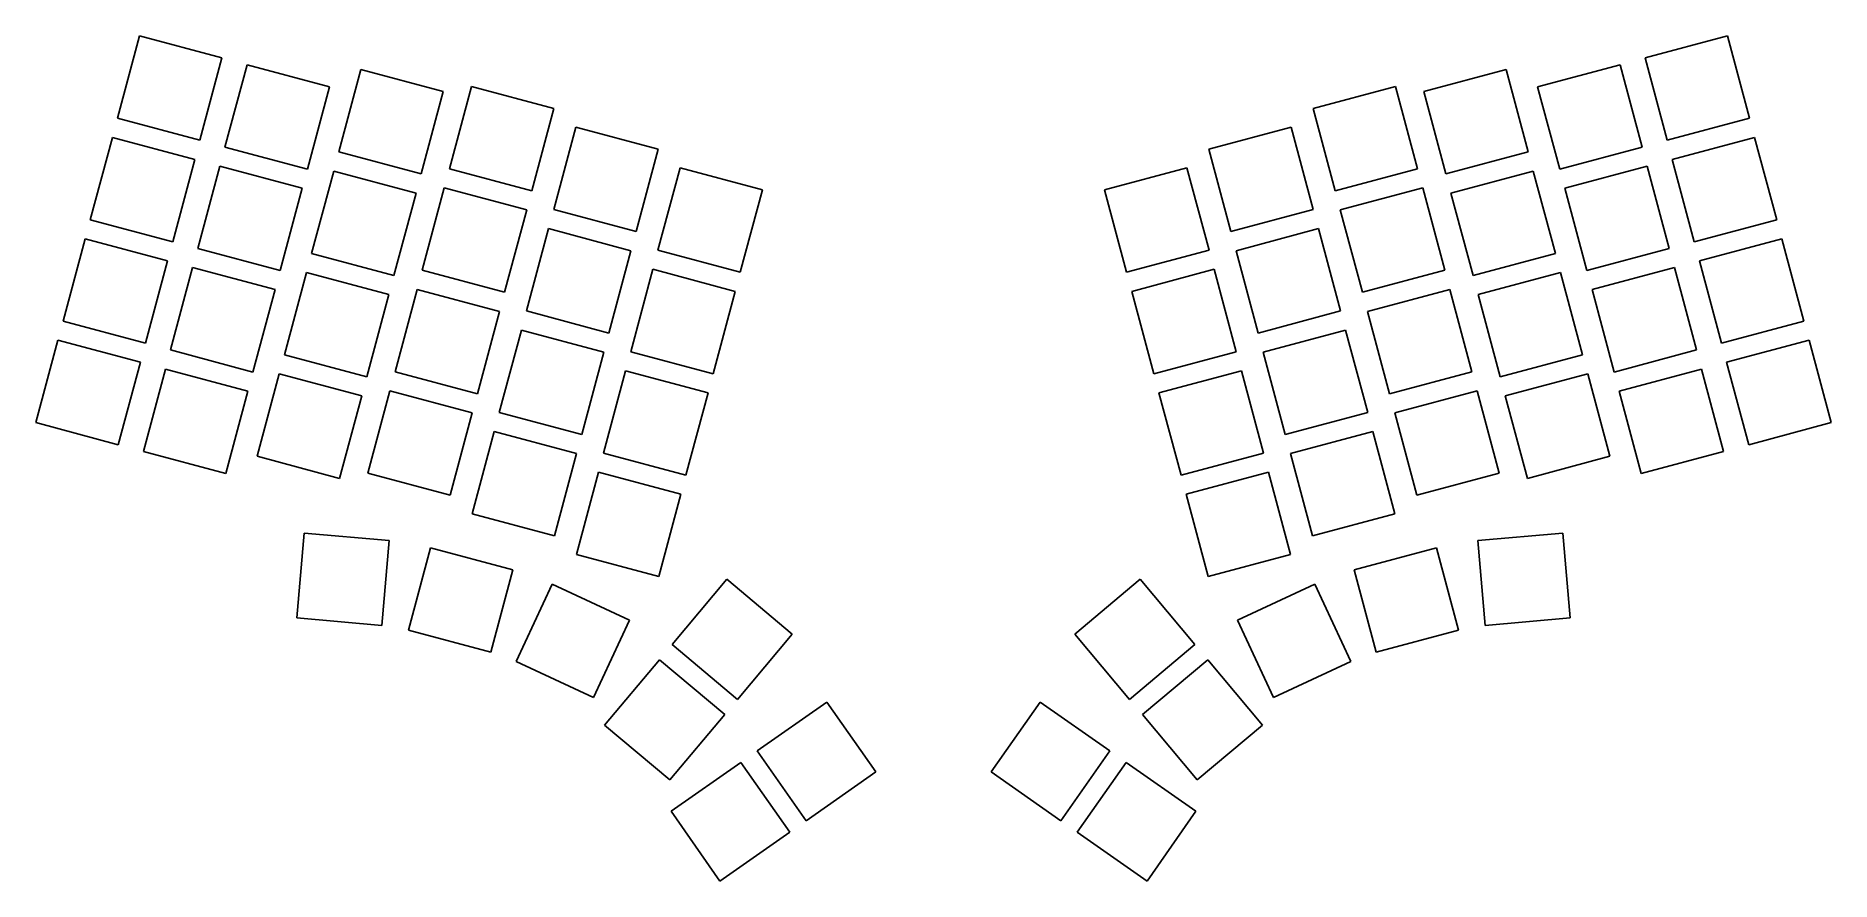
# Model space of a CAD drawing. Header units: millimetres. Extents: x -8 to 282, y -79 to 58.
import ezdxf

# ---------------------------------------------------------------- set-up
doc = ezdxf.new("R2010")
doc.units = ezdxf.units.MM

msp = doc.modelspace()

# ---------------------------------------------------------------- linework, layer by layer
for p, q in [((8.32, 57.71), (4.75, 44.38)), ((21.65, 54.14), (8.32, 57.71)), ((265.25, 57.71), (251.92, 54.14)), ((268.82, 44.38), (265.25, 57.71)), ((18.08, 40.81), (21.65, 54.14)), ((25.71, 53.05), (22.14, 39.72)), ((39.04, 49.48), (25.71, 53.05)), ((247.87, 53.05), (234.54, 49.48)), ((251.44, 39.72), (247.87, 53.05)), ((251.92, 54.14), (255.49, 40.81)), ((35.47, 36.15), (39.04, 49.48)), ((44.13, 52.26), (40.56, 38.93)), ((57.46, 48.69), (44.13, 52.26)), ((62.03, 49.53), (58.46, 36.2)), ((75.36, 45.96), (62.03, 49.53)), ((211.54, 49.53), (198.21, 45.96)), ((215.11, 36.2), (211.54, 49.53)), ((229.44, 52.26), (216.11, 48.69)), ((233.02, 38.93), (229.44, 52.26)), ((234.54, 49.48), (238.11, 36.15)), ((53.89, 35.36), (57.46, 48.69)), ((216.11, 48.69), (219.69, 35.36)), ((4.75, 44.38), (18.08, 40.81)), ((71.79, 32.63), (75.36, 45.96)), ((198.21, 45.96), (201.78, 32.63)), ((255.49, 40.81), (268.82, 44.38)), ((3.92, 41.29), (0.35, 27.96)), ((17.25, 37.72), (3.92, 41.29)), ((78.9, 42.94), (75.33, 29.61)), ((92.23, 39.37), (78.9, 42.94)), ((194.67, 42.94), (181.34, 39.37)), ((198.24, 29.61), (194.67, 42.94)), ((269.65, 41.29), (256.32, 37.72)), ((273.22, 27.96), (269.65, 41.29)), ((22.14, 39.72), (35.47, 36.15)), ((40.56, 38.93), (53.89, 35.36)), ((88.66, 26.04), (92.23, 39.37)), ((181.34, 39.37), (184.91, 26.04)), ((219.69, 35.36), (233.02, 38.93)), ((238.11, 36.15), (251.44, 39.72)), ((13.68, 24.39), (17.25, 37.72)), ((21.31, 36.63), (17.74, 23.3)), ((34.64, 33.06), (21.31, 36.63)), ((39.73, 35.84), (36.16, 22.51)), ((53.06, 32.27), (39.73, 35.84)), ((58.46, 36.2), (71.79, 32.63)), ((95.77, 36.35), (92.2, 23.02)), ((109.1, 32.78), (95.77, 36.35)), ((177.8, 36.35), (164.47, 32.78)), ((181.37, 23.02), (177.8, 36.35)), ((201.78, 32.63), (215.11, 36.2)), ((233.84, 35.84), (220.51, 32.27)), ((237.42, 22.51), (233.84, 35.84)), ((252.27, 36.63), (238.94, 33.06)), ((255.84, 23.3), (252.27, 36.63)), ((256.32, 37.72), (259.89, 24.39)), ((31.07, 19.73), (34.64, 33.06)), ((49.49, 18.94), (53.06, 32.27)), ((57.63, 33.11), (54.06, 19.78)), ((70.96, 29.54), (57.63, 33.11)), ((105.53, 19.45), (109.1, 32.78)), ((164.47, 32.78), (168.04, 19.45)), ((215.94, 33.11), (202.61, 29.54)), ((219.51, 19.78), (215.94, 33.11)), ((220.51, 32.27), (224.09, 18.94)), ((238.94, 33.06), (242.51, 19.73)), ((67.39, 16.21), (70.96, 29.54)), ((75.33, 29.61), (88.66, 26.04)), ((184.91, 26.04), (198.24, 29.61)), ((202.61, 29.54), (206.18, 16.21)), ((0.35, 27.96), (13.68, 24.39)), ((74.5, 26.52), (70.93, 13.19)), ((87.83, 22.95), (74.5, 26.52)), ((199.07, 26.52), (185.74, 22.95)), ((202.64, 13.19), (199.07, 26.52)), ((259.89, 24.39), (273.22, 27.96)), ((-0.48, 24.87), (-4.05, 11.54)), ((12.85, 21.3), (-0.48, 24.87)), ((17.74, 23.3), (31.07, 19.73)), ((242.51, 19.73), (255.84, 23.3)), ((274.05, 24.87), (260.72, 21.3)), ((277.62, 11.54), (274.05, 24.87)), ((9.28, 7.97), (12.85, 21.3)), ((36.16, 22.51), (49.49, 18.94)), ((84.26, 9.62), (87.83, 22.95)), ((92.2, 23.02), (105.53, 19.45)), ((168.04, 19.45), (181.37, 23.02)), ((185.74, 22.95), (189.31, 9.62)), ((224.09, 18.94), (237.42, 22.51)), ((260.72, 21.3), (264.29, 7.97)), ((16.91, 20.21), (13.34, 6.88)), ((30.24, 16.64), (16.91, 20.21)), ((35.33, 19.42), (31.76, 6.09)), ((48.66, 15.85), (35.33, 19.42)), ((54.06, 19.78), (67.39, 16.21)), ((91.37, 19.93), (87.8, 6.6)), ((104.7, 16.36), (91.37, 19.93)), ((182.2, 19.93), (168.87, 16.36)), ((185.77, 6.6), (182.2, 19.93)), ((206.18, 16.21), (219.51, 19.78)), ((238.24, 19.42), (224.91, 15.85)), ((241.82, 6.09), (238.24, 19.42)), ((256.67, 20.21), (243.34, 16.64)), ((260.24, 6.88), (256.67, 20.21)), ((26.67, 3.31), (30.24, 16.64)), ((45.09, 2.52), (48.66, 15.85)), ((53.23, 16.69), (49.66, 3.36)), ((66.56, 13.12), (53.23, 16.69)), ((101.13, 3.03), (104.7, 16.36)), ((168.87, 16.36), (172.44, 3.03)), ((220.34, 16.69), (207.01, 13.12)), ((223.91, 3.36), (220.34, 16.69)), ((224.91, 15.85), (228.49, 2.52)), ((243.34, 16.64), (246.91, 3.31)), ((62.99, -0.21), (66.56, 13.12)), ((70.93, 13.19), (84.26, 9.62)), ((189.31, 9.62), (202.64, 13.19)), ((207.01, 13.12), (210.58, -0.21)), ((-4.05, 11.54), (9.28, 7.97)), ((70.1, 10.1), (66.53, -3.23)), ((83.43, 6.53), (70.1, 10.1)), ((203.47, 10.1), (190.14, 6.53)), ((207.04, -3.23), (203.47, 10.1)), ((264.29, 7.97), (277.62, 11.54)), ((-4.88, 8.45), (-8.45, -4.88)), ((8.45, 4.88), (-4.88, 8.45)), ((13.34, 6.88), (26.67, 3.31)), ((31.76, 6.09), (45.09, 2.52)), ((79.86, -6.8), (83.43, 6.53)), ((87.8, 6.6), (101.13, 3.03)), ((172.44, 3.03), (185.77, 6.6)), ((190.14, 6.53), (193.71, -6.8)), ((228.49, 2.52), (241.82, 6.09)), ((246.91, 3.31), (260.24, 6.88)), ((278.45, 8.45), (265.12, 4.88)), ((282.02, -4.88), (278.45, 8.45)), ((4.88, -8.45), (8.45, 4.88)), ((12.51, 3.79), (8.94, -9.54)), ((25.84, 0.22), (12.51, 3.79)), ((30.93, 3), (27.36, -10.33)), ((44.26, -0.57), (30.93, 3)), ((49.66, 3.36), (62.99, -0.21)), ((86.97, 3.51), (83.4, -9.82)), ((100.3, -0.06), (86.97, 3.51)), ((186.6, 3.51), (173.27, -0.06)), ((190.17, -9.82), (186.6, 3.51)), ((210.58, -0.21), (223.91, 3.36)), ((242.64, 3), (229.31, -0.57)), ((246.22, -10.33), (242.64, 3)), ((261.07, 3.79), (247.74, 0.22)), ((264.64, -9.54), (261.07, 3.79)), ((265.12, 4.88), (268.69, -8.45)), ((22.27, -13.11), (25.84, 0.22)), ((48.83, 0.27), (45.26, -13.06)), ((62.16, -3.3), (48.83, 0.27)), ((224.74, 0.27), (211.41, -3.3)), ((228.31, -13.06), (224.74, 0.27)), ((247.74, 0.22), (251.31, -13.11)), ((40.69, -13.9), (44.26, -0.57)), ((96.73, -13.39), (100.3, -0.06)), ((173.27, -0.06), (176.84, -13.39)), ((229.31, -0.57), (232.89, -13.9)), ((-8.45, -4.88), (4.88, -8.45)), ((58.59, -16.63), (62.16, -3.3)), ((66.53, -3.23), (79.86, -6.8)), ((193.71, -6.8), (207.04, -3.23)), ((211.41, -3.3), (214.98, -16.63)), ((268.69, -8.45), (282.02, -4.88)), ((65.7, -6.32), (62.13, -19.65)), ((79.03, -9.89), (65.7, -6.32)), ((207.87, -6.32), (194.54, -9.89)), ((211.44, -19.65), (207.87, -6.32)), ((8.94, -9.54), (22.27, -13.11)), ((27.36, -10.33), (40.69, -13.9)), ((75.46, -23.22), (79.03, -9.89)), ((83.4, -9.82), (96.73, -13.39)), ((176.84, -13.39), (190.17, -9.82)), ((194.54, -9.89), (198.11, -23.22)), ((232.89, -13.9), (246.22, -10.33)), ((251.31, -13.11), (264.64, -9.54)), ((45.26, -13.06), (58.59, -16.63)), ((82.57, -12.91), (79, -26.24)), ((95.9, -16.48), (82.57, -12.91)), ((191, -12.91), (177.67, -16.48)), ((194.57, -26.24), (191, -12.91)), ((214.98, -16.63), (228.31, -13.06)), ((92.33, -29.81), (95.9, -16.48)), ((177.67, -16.48), (181.24, -29.81)), ((62.13, -19.65), (75.46, -23.22)), ((198.11, -23.22), (211.44, -19.65)), ((34.97, -22.75), (33.77, -36.49)), ((48.72, -23.95), (34.97, -22.75)), ((238.6, -22.75), (224.86, -23.95)), ((239.81, -36.49), (238.6, -22.75)), ((47.51, -37.7), (48.72, -23.95)), ((55.39, -25.13), (51.82, -38.46)), ((68.72, -28.7), (55.39, -25.13)), ((218.18, -25.13), (204.85, -28.7)), ((221.75, -38.46), (218.18, -25.13)), ((224.86, -23.95), (226.06, -37.7)), ((65.15, -42.03), (68.72, -28.7)), ((79, -26.24), (92.33, -29.81)), ((181.24, -29.81), (194.57, -26.24)), ((204.85, -28.7), (208.42, -42.03)), ((75.09, -31.02), (69.26, -43.52)), ((87.6, -36.85), (75.09, -31.02)), ((103.35, -30.24), (94.48, -40.81)), ((113.93, -39.11), (103.35, -30.24)), ((170.22, -30.24), (159.65, -39.11)), ((179.09, -40.81), (170.22, -30.24)), ((198.48, -31.02), (185.97, -36.85)), ((204.31, -43.52), (198.48, -31.02)), ((33.77, -36.49), (47.51, -37.7)), ((81.77, -49.36), (87.6, -36.85)), ((185.97, -36.85), (191.81, -49.36)), ((226.06, -37.7), (239.81, -36.49)), ((51.82, -38.46), (65.15, -42.03)), ((105.05, -49.69), (113.93, -39.11)), ((159.65, -39.11), (168.52, -49.69)), ((208.42, -42.03), (221.75, -38.46)), ((69.26, -43.52), (81.77, -49.36)), ((92.43, -43.27), (83.56, -53.84)), ((103, -52.14), (92.43, -43.27)), ((94.48, -40.81), (105.05, -49.69)), ((168.52, -49.69), (179.09, -40.81)), ((181.15, -43.27), (170.58, -52.14)), ((190.02, -53.84), (181.15, -43.27)), ((191.81, -49.36), (204.31, -43.52)), ((94.13, -62.71), (103, -52.14)), ((119.55, -50.12), (108.24, -58.03)), ((127.46, -61.42), (119.55, -50.12)), ((154.03, -50.12), (146.11, -61.42)), ((165.33, -58.03), (154.03, -50.12)), ((170.58, -52.14), (179.45, -62.71)), ((83.56, -53.84), (94.13, -62.71)), ((179.45, -62.71), (190.02, -53.84)), ((108.24, -58.03), (116.16, -69.34)), ((157.41, -69.34), (165.33, -58.03)), ((105.62, -59.87), (94.32, -67.78)), ((113.54, -71.17), (105.62, -59.87)), ((167.95, -59.87), (160.04, -71.17)), ((179.26, -67.78), (167.95, -59.87)), ((116.16, -69.34), (127.46, -61.42)), ((146.11, -61.42), (157.41, -69.34)), ((94.32, -67.78), (102.23, -79.09)), ((171.34, -79.09), (179.26, -67.78)), ((102.23, -79.09), (113.54, -71.17)), ((160.04, -71.17), (171.34, -79.09))]:
    msp.add_line(p, q)

doc.saveas('drawing.dxf')
